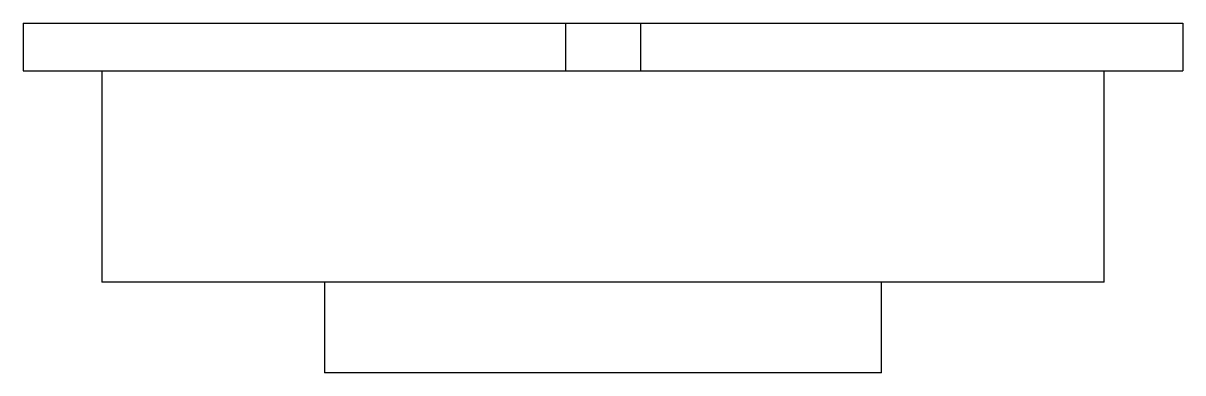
# Paper-space layout '_Bottom' of a CAD drawing. Header units: inches. Extents: x -0.96 to 0.96, y -0.5 to 0.08.
import ezdxf

# ---------------------------------------------------------------- set-up
doc = ezdxf.new("R2010")
doc.units = ezdxf.units.IN
doc.header["$MEASUREMENT"] = 0

psp = doc.layouts.new('_Bottom')

# ---------------------------------------------------------------- linework, layer by layer
at = {"color": 7, "linetype": 'Continuous', "lineweight": 25}
for p, q in [((-0.9587, 0.0787), (-0.9587, 0)), ((-0.9587, 0.0787), (0.9587, 0.0787)), ((-0.062, 0.0787), (-0.062, 0)), ((0.062, 0.0787), (0.062, 0)), ((0.9587, 0.0787), (0.9587, 0)), ((-0.9587, 0), (0.9587, 0)), ((-0.8287, 0), (-0.8287, -0.35)), ((0.8287, -0.35), (0.8287, 0)), ((0.8287, -0.35), (-0.8287, -0.35)), ((-0.4606, -0.35), (-0.4606, -0.5)), ((0.4606, -0.5), (0.4606, -0.35)), ((0.4606, -0.5), (-0.4606, -0.5))]:
    psp.add_line(p, q, dxfattribs=at)

doc.saveas('drawing.dxf')
